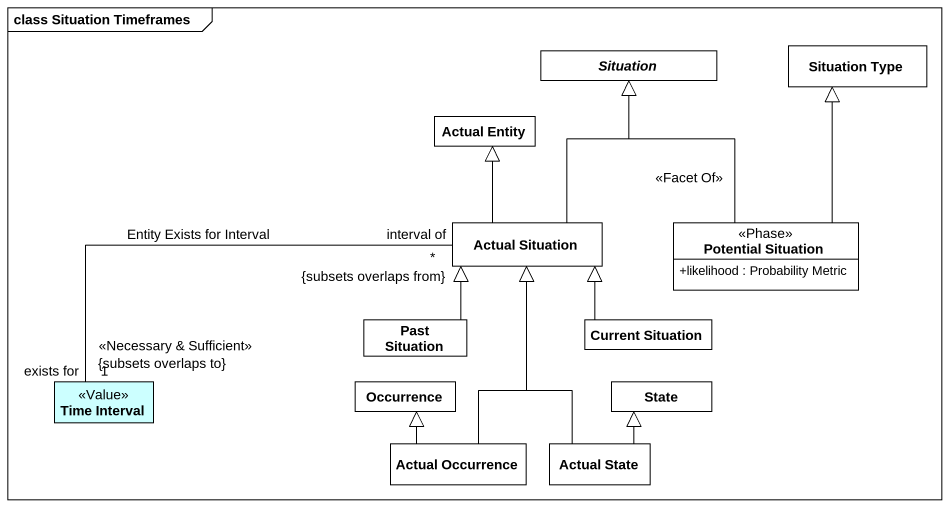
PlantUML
@startuml
mainframe class Situation Timeframes
hide circle
hide empty members
skinparam classAttributeIconSize 0
abstract class Situation
class "Situation Type" as Situation_Type
class "Actual Entity" as Actual_Entity
class "Actual Situation" as Actual_Situation
class "Potential Situation" as Potential_Situation <<Phase>> {
  +likelihood : Probability Metric
}
class "Past Situation" as Past_Situation
class "Current Situation" as Current_Situation
class "Time Interval" as Time_Interval <<Value>> #CCFFFF
class Occurrence
class "State" as State_
class "Actual Occurrence" as Actual_Occurrence
class "Actual State" as Actual_State
Actual_Situation -up-|> Situation
Actual_Situation -up-|> Actual_Entity
Actual_Situation "interval of\n*\n{subsets overlaps from}" -left- "exists for\n<<Necessary & Sufficient>>\n1\n{subsets overlaps to}" Time_Interval : Entity Exists for Interval
Potential_Situation -up-|> Situation : <<Facet Of>>
Potential_Situation -up-|> Situation_Type
Past_Situation -up-|> Actual_Situation
Current_Situation -up-|> Actual_Situation
Actual_Occurrence -up-|> Actual_Situation
Actual_Occurrence -up-|> Occurrence
Actual_State -up-|> Actual_Situation
Actual_State -up-|> State_
@enduml
